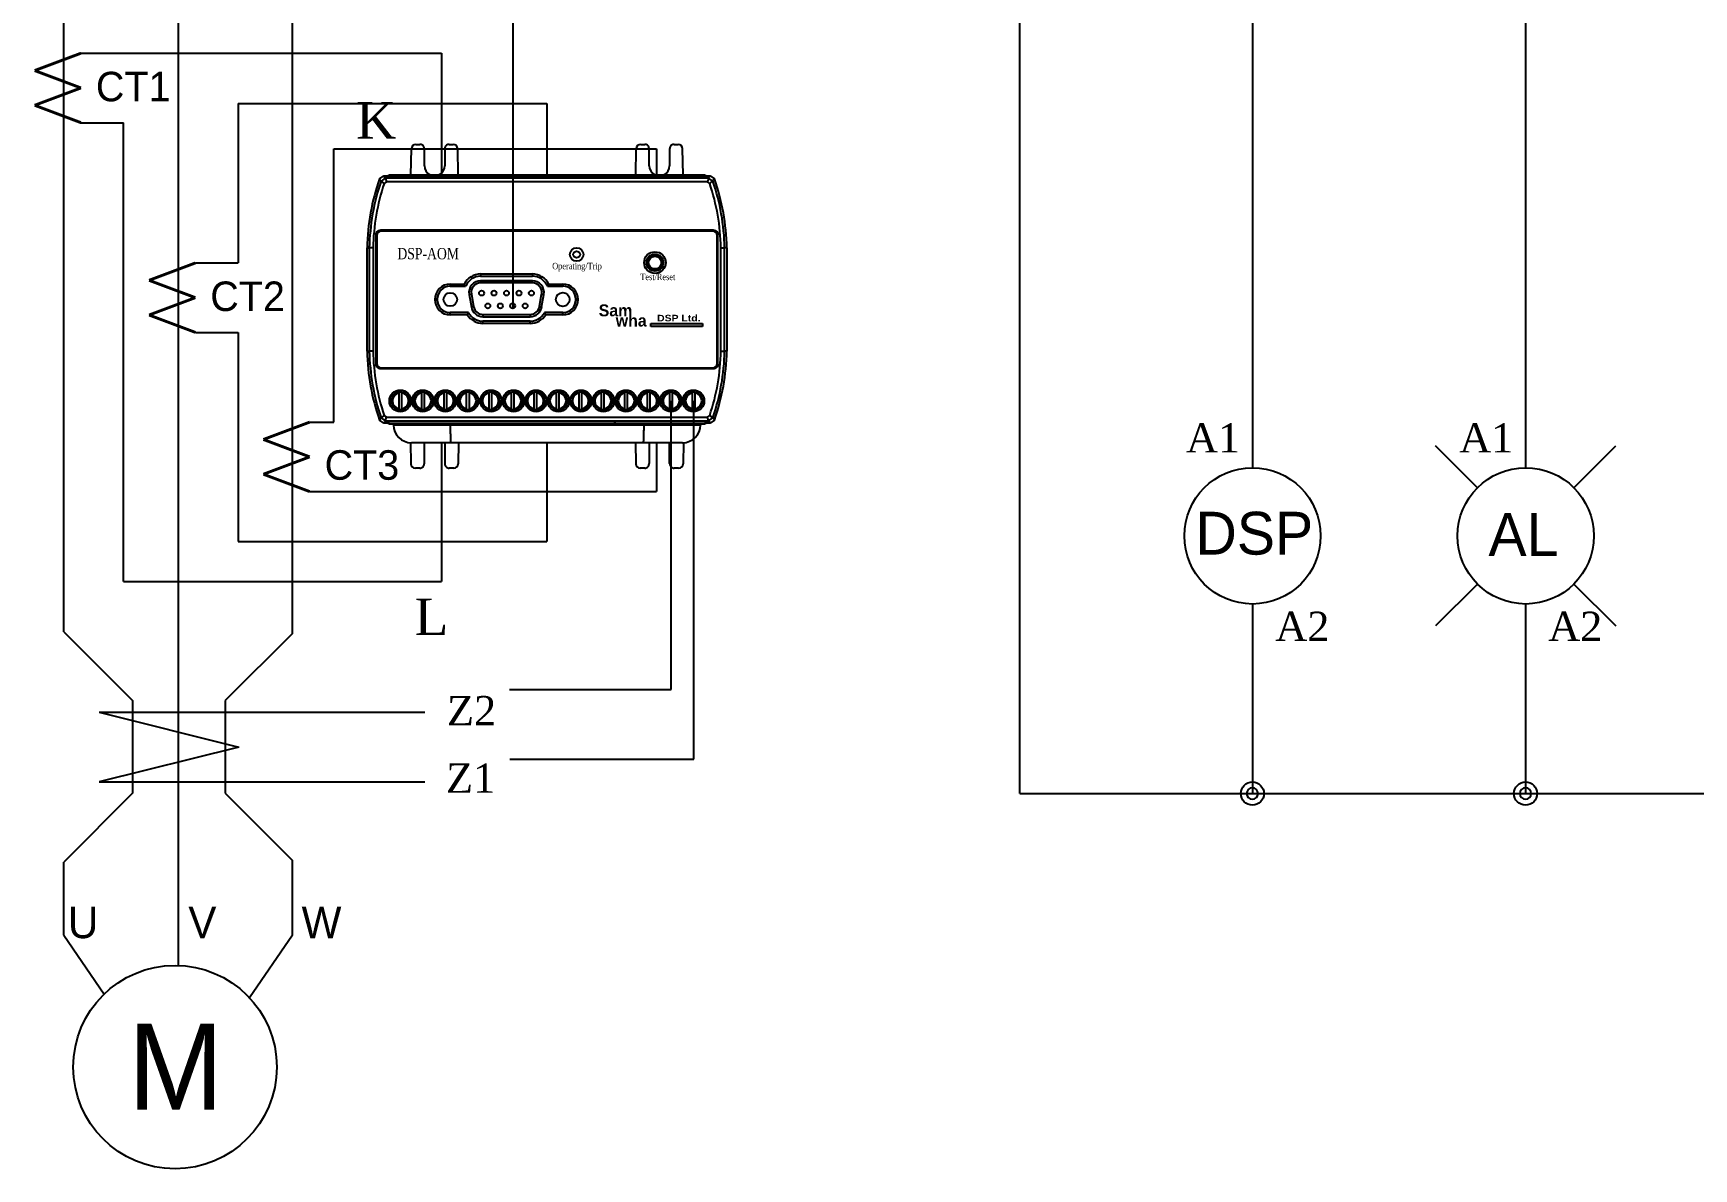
# Model space of a CAD drawing. Header units: millimetres. Extents: x 32 to 871, y 30 to 611.
# Drawn here: x 659.3 to 770, y 387.5 to 463.2 of the extents above; entities that cross this region are included whole.
import ezdxf
from ezdxf.enums import TextEntityAlignment as Align

# ---------------------------------------------------------------- set-up
doc = ezdxf.new("R2010")
doc.units = ezdxf.units.MM
for name, color, linetype in [('02___PRT_ALL_AXES', 7, 'Continuous'), ('03___PRT_ALL_CURVES', 7, 'Continuous'), ('4', 133, 'Continuous'), ('40', 4, 'Continuous'), ('ASHADE', 7, 'Continuous'), ('도면층1', 7, 'Continuous')]:
    doc.layers.add(name, color=color, linetype=linetype)
doc.styles.add('ghs', font='NGULIM.TTF')
doc.styles.add('HCM', font='batang.ttc')
doc.styles.add('SS', font='batang.ttc', dxfattribs={"width": 0.8})
doc.styles.get("Standard").update_dxf_attribs({"font": 'BareunDotumPro1.ttf'})

msp = doc.modelspace()

# ---------------------------------------------------------------- hatches: boundary and pattern name
msp.add_hatch(color=5).paths.add_polyline_path([(700.454, 443.645), (700.454, 443.841), (703.895, 443.841), (703.895, 443.645)])

# ---------------------------------------------------------------- linework, layer by layer
at = {"color": 0, "linetype": 'ByBlock', "lineweight": 25}
msp.add_line((679.307, 437.272), (679.307, 455.512), dxfattribs=at)
at = {"color": 7, "linetype": 'Continuous'}
for p, q in [((684.457, 453.779), (684.487, 455.51)), ((684.787, 455.804), (685.05, 455.804)), ((685.35, 454.379), (685.35, 455.504)), ((686.711, 455.504), (686.711, 454.379)), ((687.011, 455.804), (687.274, 455.804)), ((687.604, 453.779), (687.574, 455.51)), ((699.457, 453.779), (699.487, 455.51)), ((699.787, 455.804), (700.05, 455.804)), ((700.35, 454.379), (700.35, 455.504)), ((701.711, 455.504), (701.711, 454.379)), ((702.011, 455.804), (702.274, 455.804)), ((702.604, 453.779), (702.574, 455.51)), ((682.359, 453.503), (682.642, 453.704)), ((682.748, 453.555), (682.465, 453.352)), ((682.642, 453.704), (682.974, 453.704)), ((682.828, 453.307), (682.674, 453.197)), ((704.313, 453.556), (682.748, 453.556)), ((704.233, 453.307), (682.828, 453.307)), ((682.866, 453.704), (682.917, 453.603)), ((704.144, 453.603), (682.917, 453.603)), ((682.974, 453.779), (689.011, 453.779)), ((682.974, 453.603), (682.974, 453.779)), ((689.011, 453.779), (689.011, 453.603)), ((689.012, 453.779), (704.087, 453.779)), ((689.012, 453.603), (689.012, 453.779)), ((704.087, 453.779), (704.087, 453.603)), ((704.087, 453.704), (704.419, 453.704)), ((704.195, 453.704), (704.144, 453.603)), ((704.387, 453.197), (704.233, 453.307)), ((704.597, 453.352), (704.313, 453.555)), ((704.419, 453.704), (704.702, 453.503)), ((682.123, 449.767), (682.123, 441.142)), ((682.123, 449.767), (682.131, 449.759)), ((682.131, 449.759), (682.131, 441.149)), ((682.176, 449.714), (682.176, 441.194)), ((704.638, 450.067), (682.423, 450.067)), ((682.423, 450.067), (682.431, 450.059)), ((704.631, 450.059), (682.431, 450.059)), ((704.586, 450.014), (682.476, 450.014)), ((704.638, 450.067), (704.631, 450.059)), ((704.886, 441.194), (704.886, 449.714)), ((704.938, 449.767), (704.931, 449.759)), ((704.931, 441.149), (704.931, 449.759)), ((704.938, 441.142), (704.938, 449.767)), ((681.531, 442.004), (681.531, 448.904)), ((681.531, 448.904), (681.679, 448.903)), ((681.679, 448.903), (681.679, 442.006)), ((681.928, 448.903), (681.679, 448.903)), ((681.928, 448.898), (681.928, 442.011)), ((705.134, 448.903), (705.382, 448.903)), ((705.134, 442.011), (705.134, 448.898)), ((705.531, 448.904), (705.382, 448.903)), ((705.382, 442.006), (705.382, 448.903)), ((705.531, 448.904), (705.531, 442.004)), ((687.081, 446.485), (687.081, 446.335)), ((687.081, 446.485), (688.01, 446.485)), ((689.106, 447.155), (689.106, 447.005)), ((689.106, 447.155), (692.556, 447.155)), ((689.106, 447.005), (692.556, 447.005)), ((689.106, 446.555), (689.106, 446.705)), ((692.556, 446.705), (689.106, 446.705)), ((692.556, 446.555), (689.106, 446.555)), ((692.556, 447.155), (692.556, 447.005)), ((692.556, 446.555), (692.556, 446.705)), ((693.651, 446.485), (694.581, 446.485)), ((694.581, 446.485), (694.581, 446.335)), ((687.081, 446.335), (688.106, 446.335)), ((688.485, 445.816), (688.338, 445.79)), ((688.338, 445.79), (688.486, 444.95)), ((688.485, 445.816), (688.633, 444.976)), ((693.028, 444.976), (693.176, 445.816)), ((693.176, 445.816), (693.324, 445.79)), ((693.176, 444.95), (693.324, 445.79)), ((693.555, 446.335), (694.581, 446.335)), ((687.081, 444.424), (687.081, 444.574)), ((688.303, 444.574), (687.081, 444.574)), ((688.217, 444.424), (687.081, 444.424)), ((688.633, 444.976), (688.486, 444.95)), ((689.254, 444.455), (689.254, 444.305)), ((689.254, 444.455), (692.408, 444.455)), ((689.254, 444.305), (692.408, 444.305)), ((692.408, 444.455), (692.408, 444.305)), ((693.028, 444.976), (693.176, 444.95)), ((694.581, 444.574), (693.359, 444.574)), ((694.581, 444.424), (693.445, 444.424)), ((694.581, 444.424), (694.581, 444.574)), ((689.254, 443.855), (689.254, 444.005)), ((692.408, 444.005), (689.254, 444.005)), ((692.408, 443.855), (689.254, 443.855)), ((692.408, 443.855), (692.408, 444.005)), ((681.531, 442.004), (681.679, 442.006)), ((681.928, 442.006), (681.679, 442.006)), ((705.134, 442.006), (705.382, 442.006)), ((705.531, 442.004), (705.382, 442.006)), ((682.123, 441.142), (682.131, 441.149)), ((682.476, 440.894), (704.586, 440.894)), ((704.938, 441.142), (704.931, 441.149)), ((682.423, 440.842), (682.431, 440.849)), ((682.423, 440.842), (704.638, 440.842)), ((682.431, 440.849), (704.631, 440.849)), ((704.638, 440.842), (704.631, 440.849)), ((683.672, 438.157), (683.672, 439.222)), ((683.852, 438.157), (683.852, 439.222)), ((685.172, 438.157), (685.172, 439.222)), ((685.352, 438.157), (685.352, 439.222)), ((686.672, 438.157), (686.672, 439.222)), ((686.852, 438.157), (686.852, 439.222)), ((688.172, 438.157), (688.172, 439.222)), ((688.352, 438.157), (688.352, 439.222)), ((689.672, 438.157), (689.672, 439.222)), ((689.852, 438.157), (689.852, 439.222)), ((691.172, 438.157), (691.172, 439.222)), ((691.352, 438.157), (691.352, 439.222)), ((692.672, 438.157), (692.672, 439.222)), ((692.852, 438.157), (692.852, 439.222)), ((694.172, 438.157), (694.172, 439.222)), ((694.352, 438.157), (694.352, 439.222)), ((695.672, 438.157), (695.672, 439.222)), ((695.852, 438.157), (695.852, 439.222)), ((697.172, 438.157), (697.172, 439.222)), ((697.352, 438.157), (697.352, 439.222)), ((698.729, 438.157), (698.729, 439.222)), ((698.909, 438.157), (698.909, 439.222)), ((700.229, 438.157), (700.229, 439.222)), ((700.409, 438.157), (700.409, 439.222)), ((701.729, 438.157), (701.729, 439.222)), ((701.909, 438.157), (701.909, 439.222)), ((703.229, 438.157), (703.229, 439.222)), ((703.409, 438.157), (703.409, 439.222)), ((682.465, 437.557), (682.748, 437.353)), ((682.674, 437.712), (682.828, 437.601)), ((682.828, 437.601), (704.233, 437.601)), ((704.233, 437.601), (704.387, 437.712)), ((704.313, 437.353), (704.597, 437.557)), ((682.642, 437.204), (682.359, 437.406)), ((682.974, 437.204), (682.642, 437.204)), ((682.748, 437.353), (704.313, 437.353)), ((682.866, 437.204), (682.917, 437.306)), ((682.917, 437.306), (704.144, 437.306)), ((682.974, 437.129), (682.974, 437.306)), ((698.049, 437.129), (682.974, 437.129)), ((683.289, 437.129), (683.29, 437.078)), ((703.772, 437.078), (683.29, 437.078)), ((687.08, 437.078), (687.08, 437.129)), ((698.049, 437.306), (698.049, 437.129)), ((698.05, 437.129), (698.05, 437.306)), ((704.088, 437.129), (698.05, 437.129)), ((699.981, 437.078), (699.981, 437.129)), ((703.773, 437.129), (703.772, 437.078)), ((704.088, 437.306), (704.088, 437.129)), ((704.419, 437.204), (704.088, 437.204)), ((704.195, 437.204), (704.144, 437.306)), ((704.702, 437.406), (704.419, 437.204)), ((684.426, 435.906), (684.451, 434.499)), ((702.572, 435.899), (684.489, 435.899)), ((685.35, 434.504), (685.35, 435.899)), ((686.711, 435.899), (686.711, 434.504)), ((687.635, 435.899), (687.611, 434.499)), ((699.426, 435.899), (699.451, 434.499)), ((700.35, 435.899), (700.35, 434.504)), ((701.711, 434.504), (701.711, 435.899)), ((702.635, 435.906), (702.611, 434.499)), ((685.05, 434.204), (684.75, 434.204)), ((687.311, 434.204), (687.011, 434.204)), ((700.05, 434.204), (699.75, 434.204)), ((702.311, 434.204), (702.011, 434.204))]:
    msp.add_line(p, q, dxfattribs=at)
at = {"color": 5}
for p, q in [((700.454, 443.841), (703.895, 443.841)), ((700.454, 443.645), (700.454, 443.841)), ((703.895, 443.645), (700.454, 443.645)), ((703.895, 443.841), (703.895, 443.645))]:
    msp.add_line(p, q, dxfattribs=at)
at = {"color": 7, "linetype": 'Continuous'}
for centre, radius in [((700.731, 447.914), 0.72), ((700.731, 447.914), 0.57), ((700.731, 447.914), 0.51), ((700.731, 447.914), 0.42), ((689.169, 445.88), 0.165), ((690, 445.88), 0.165), ((690.831, 445.88), 0.165), ((691.662, 445.88), 0.165), ((692.493, 445.88), 0.165), ((689.586, 445.028), 0.165), ((690.417, 445.028), 0.165), ((691.245, 445.028), 0.165), ((692.076, 445.028), 0.165), ((683.742, 438.689), 0.72), ((683.742, 438.689), 0.6), ((685.242, 438.689), 0.72), ((685.242, 438.689), 0.6), ((686.742, 438.689), 0.72), ((686.742, 438.689), 0.6), ((688.242, 438.689), 0.72), ((688.242, 438.689), 0.6), ((689.799, 438.689), 0.72), ((689.799, 438.689), 0.6), ((691.299, 438.689), 0.72), ((691.299, 438.689), 0.6), ((692.799, 438.689), 0.72), ((692.799, 438.689), 0.6), ((694.299, 438.689), 0.72), ((694.299, 438.689), 0.6), ((695.799, 438.689), 0.72), ((695.799, 438.689), 0.6), ((697.299, 438.689), 0.72), ((697.299, 438.689), 0.6), ((698.799, 438.689), 0.72), ((698.799, 438.689), 0.6), ((700.299, 438.689), 0.72), ((700.299, 438.689), 0.6), ((701.799, 438.689), 0.72), ((701.799, 438.689), 0.6), ((703.299, 438.689), 0.72), ((703.299, 438.689), 0.6)]:
    msp.add_circle(centre, radius, dxfattribs=at)
for centre, radius, start, end in [((684.787, 455.504), 0.3, 90, 179), ((687.274, 455.504), 0.3, 1, 90), ((699.787, 455.504), 0.3, 90, 179), ((702.274, 455.504), 0.3, 1, 90), ((686.031, 454.379), 0.68, 180, 242.3898), ((686.031, 454.379), 0.68, 297.6102, 0), ((701.031, 454.379), 0.68, 180, 242.3898), ((701.031, 454.379), 0.68, 297.6102, 0), ((696.527, 448.577), 15, 160.82791, 178.74912), ((696.527, 448.577), 14.851, 161.24388, 178.74287), ((696.527, 448.577), 14.603, 161.5561, 178.73961), ((690.534, 448.577), 14.603, 1.26039, 18.4439), ((690.534, 448.577), 14.851, 1.25713, 18.75612), ((690.534, 448.577), 15, 1.25088, 19.17209), ((682.476, 449.714), 0.3, 90, 180), ((704.586, 449.714), 0.3, 0, 90), ((687.081, 445.454), 1.03, 90, 270), ((689.106, 445.925), 1.23, 90, 152.94355), ((689.106, 445.925), 1.08, 90, 157.71793), ((689.106, 445.925), 0.78, 90, 190), ((689.106, 445.925), 0.63, 90, 190), ((692.556, 445.925), 1.23, 27.05719, 90), ((692.556, 445.925), 1.08, 22.28207, 90), ((692.556, 445.925), 0.78, 350, 90), ((692.556, 445.925), 0.63, 350, 90), ((694.581, 445.454), 1.03, 270, 90), ((687.081, 445.454), 0.88, 90, 270), ((694.581, 445.454), 0.88, 270, 90), ((689.254, 445.085), 1.23, 212.5345, 270), ((689.254, 445.085), 1.08, 208.26896, 270), ((689.254, 445.085), 0.78, 190, 270), ((689.254, 445.085), 0.63, 190, 270), ((692.408, 445.085), 0.63, 270, 350), ((692.408, 445.085), 0.78, 270, 350), ((692.408, 445.085), 1.08, 270, 331.73104), ((692.408, 445.085), 1.23, 270, 327.4655), ((696.527, 442.332), 15, 181.25088, 199.17209), ((696.527, 442.332), 14.851, 181.25713, 198.75612), ((696.527, 442.332), 14.603, 181.26039, 198.4439), ((690.534, 442.332), 14.603, 341.5561, 358.73961), ((690.534, 442.332), 14.851, 341.24388, 358.74287), ((690.534, 442.332), 15, 340.82791, 358.74912), ((682.476, 441.194), 0.3, 180, 270), ((704.586, 441.194), 0.3, 270, 0), ((683.762, 438.689), 0.54, 99.59407, 260.40593), ((683.762, 438.689), 0.54, 279.59407, 80.40593), ((685.262, 438.689), 0.54, 99.59407, 260.40593), ((685.262, 438.689), 0.54, 279.59407, 80.40593), ((686.762, 438.689), 0.54, 99.59407, 260.40593), ((686.762, 438.689), 0.54, 279.59407, 80.40593), ((688.262, 438.689), 0.54, 99.59407, 260.40593), ((688.262, 438.689), 0.54, 279.59407, 80.40593), ((689.762, 438.689), 0.54, 99.59407, 260.40593), ((689.762, 438.689), 0.54, 279.59407, 80.40593), ((691.262, 438.689), 0.54, 99.59407, 260.40593), ((691.262, 438.689), 0.54, 279.59407, 80.40593), ((692.762, 438.689), 0.54, 99.59407, 260.40593), ((692.762, 438.689), 0.54, 279.59407, 80.40593), ((694.262, 438.689), 0.54, 99.59407, 260.40593), ((694.262, 438.689), 0.54, 279.59407, 80.40593), ((695.762, 438.689), 0.54, 99.59407, 260.40593), ((695.762, 438.689), 0.54, 279.59407, 80.40593), ((697.262, 438.689), 0.54, 99.59407, 260.40593), ((697.262, 438.689), 0.54, 279.59407, 80.40593), ((698.819, 438.689), 0.54, 99.59407, 260.40593), ((698.819, 438.689), 0.54, 279.59407, 80.40593), ((700.319, 438.689), 0.54, 99.59407, 260.40593), ((700.319, 438.689), 0.54, 279.59407, 80.40593), ((701.819, 438.689), 0.54, 99.59407, 260.40593), ((701.819, 438.689), 0.54, 279.59407, 80.40593), ((703.319, 438.689), 0.54, 99.59407, 260.40593), ((703.319, 438.689), 0.54, 279.59407, 80.40593), ((684.489, 437.099), 1.2, 181, 270), ((702.572, 437.099), 1.2, 270, 359), ((684.75, 434.504), 0.3, 181, 270), ((687.311, 434.504), 0.3, 270, 359), ((699.75, 434.504), 0.3, 181, 270), ((702.311, 434.504), 0.3, 270, 359)]:
    msp.add_arc(centre, radius, start, end, dxfattribs=at)
for points, knots in [([(685.35, 455.504), (685.35, 455.536), (685.34, 455.599), (685.297, 455.684), (685.23, 455.751), (685.145, 455.794), (685.082, 455.804), (685.05, 455.804)], [0, 0, 0, 0, 0.09385329, 0.18771213, 0.28157995, 0.37545676, 0.46933914, 0.46933914, 0.46933914, 0.46933914]), ([(687.011, 455.804), (686.98, 455.804), (686.917, 455.794), (686.832, 455.751), (686.764, 455.684), (686.721, 455.599), (686.711, 455.536), (686.711, 455.504)], [0, 0, 0, 0, 0.09388236, 0.18775918, 0.28162702, 0.37548586, 0.46933914, 0.46933914, 0.46933914, 0.46933914]), ([(700.35, 455.504), (700.35, 455.536), (700.34, 455.599), (700.297, 455.684), (700.23, 455.751), (700.145, 455.794), (700.082, 455.804), (700.05, 455.804)], [0, 0, 0, 0, 0.09385329, 0.18771213, 0.28157995, 0.37545676, 0.46933914, 0.46933914, 0.46933914, 0.46933914]), ([(702.011, 455.804), (701.98, 455.804), (701.917, 455.794), (701.832, 455.751), (701.764, 455.684), (701.721, 455.599), (701.711, 455.536), (701.711, 455.504)], [0, 0, 0, 0, 0.09388236, 0.18775918, 0.28162702, 0.37548586, 0.46933914, 0.46933914, 0.46933914, 0.46933914]), ([(682.465, 453.352), (682.454, 453.367), (682.431, 453.4), (682.396, 453.45), (682.371, 453.485), (682.359, 453.503)], [0, 0, 0, 0, 0.05407433, 0.1201944, 0.18404872, 0.18404872, 0.18404872, 0.18404872]), ([(682.464, 453.352), (682.487, 453.335), (682.535, 453.304), (682.603, 453.25), (682.651, 453.215), (682.674, 453.197)], [0, 0, 0, 0, 0.08474024, 0.17189691, 0.26103505, 0.26103505, 0.26103505, 0.26103505]), ([(682.748, 453.556), (682.738, 453.57), (682.715, 453.602), (682.679, 453.652), (682.654, 453.687), (682.642, 453.704)], [0, 0, 0, 0, 0.05369758, 0.11936004, 0.18277558, 0.18277558, 0.18277558, 0.18277558]), ([(682.748, 453.556), (682.757, 453.529), (682.771, 453.473), (682.801, 453.391), (682.819, 453.335), (682.828, 453.307)], [0, 0, 0, 0, 0.08486102, 0.17197954, 0.26092611, 0.26092611, 0.26092611, 0.26092611]), ([(704.313, 453.556), (704.304, 453.529), (704.29, 453.473), (704.261, 453.391), (704.243, 453.335), (704.233, 453.307)], [0, 0, 0, 0, 0.0848624, 0.1719809, 0.26092611, 0.26092611, 0.26092611, 0.26092611]), ([(704.313, 453.556), (704.323, 453.57), (704.346, 453.602), (704.382, 453.652), (704.407, 453.687), (704.419, 453.704)], [0, 0, 0, 0, 0.05346256, 0.11912525, 0.18277558, 0.18277558, 0.18277558, 0.18277558]), ([(704.597, 453.352), (704.574, 453.335), (704.526, 453.304), (704.458, 453.25), (704.411, 453.215), (704.387, 453.197)], [0, 0, 0, 0, 0.08473884, 0.17189552, 0.26103506, 0.26103506, 0.26103506, 0.26103506]), ([(704.597, 453.352), (704.607, 453.367), (704.63, 453.4), (704.665, 453.45), (704.69, 453.485), (704.702, 453.503)], [0, 0, 0, 0, 0.05383767, 0.11995798, 0.18404872, 0.18404872, 0.18404872, 0.18404872]), ([(682.123, 449.767), (682.123, 449.798), (682.133, 449.861), (682.177, 449.946), (682.244, 450.013), (682.329, 450.057), (682.392, 450.067), (682.423, 450.067)], [0, 0, 0, 0, 0.09385801, 0.18770078, 0.28153768, 0.37538038, 0.46923835, 0.46923835, 0.46923835, 0.46923835]), ([(682.431, 450.059), (682.399, 450.059), (682.336, 450.049), (682.251, 450.006), (682.184, 449.939), (682.141, 449.854), (682.131, 449.791), (682.131, 449.759)], [0, 0, 0, 0, 0.09385797, 0.18770068, 0.28153757, 0.37538034, 0.46923835, 0.46923835, 0.46923835, 0.46923835]), ([(704.931, 449.759), (704.931, 449.791), (704.921, 449.854), (704.877, 449.939), (704.81, 450.006), (704.725, 450.049), (704.662, 450.059), (704.631, 450.059)], [0, 0, 0, 0, 0.09385797, 0.18770068, 0.28153757, 0.37538034, 0.46923835, 0.46923835, 0.46923835, 0.46923835]), ([(704.638, 450.067), (704.669, 450.067), (704.732, 450.057), (704.817, 450.013), (704.885, 449.946), (704.928, 449.861), (704.938, 449.798), (704.938, 449.767)], [0, 0, 0, 0, 0.09385801, 0.18770078, 0.28153768, 0.37538038, 0.46923835, 0.46923835, 0.46923835, 0.46923835]), ([(688.106, 446.335), (688.095, 446.351), (688.074, 446.384), (688.042, 446.434), (688.021, 446.468), (688.01, 446.485)], [0, 0, 0, 0, 0.05824672, 0.11761796, 0.17811683, 0.17811683, 0.17811683, 0.17811683]), ([(693.555, 446.335), (693.566, 446.351), (693.587, 446.384), (693.619, 446.434), (693.641, 446.468), (693.651, 446.485)], [0, 0, 0, 0, 0.05823277, 0.11760282, 0.17811535, 0.17811535, 0.17811535, 0.17811535]), ([(688.303, 444.574), (688.293, 444.558), (688.274, 444.525), (688.245, 444.475), (688.226, 444.441), (688.217, 444.424)], [0, 0, 0, 0, 0.05655857, 0.11415985, 0.17280512, 0.17280512, 0.17280512, 0.17280512]), ([(693.359, 444.574), (693.368, 444.558), (693.388, 444.525), (693.416, 444.475), (693.435, 444.441), (693.445, 444.424)], [0, 0, 0, 0, 0.05655857, 0.11415985, 0.17280512, 0.17280512, 0.17280512, 0.17280512]), ([(682.423, 440.842), (682.392, 440.842), (682.329, 440.852), (682.244, 440.895), (682.177, 440.963), (682.133, 441.048), (682.123, 441.111), (682.123, 441.142)], [0, 0, 0, 0, 0.09385801, 0.18770078, 0.28153768, 0.37538038, 0.46923835, 0.46923835, 0.46923835, 0.46923835]), ([(682.131, 441.149), (682.131, 441.118), (682.141, 441.055), (682.184, 440.97), (682.251, 440.903), (682.336, 440.859), (682.399, 440.849), (682.431, 440.849)], [0, 0, 0, 0, 0.09385797, 0.18770068, 0.28153757, 0.37538034, 0.46923835, 0.46923835, 0.46923835, 0.46923835]), ([(704.631, 440.849), (704.662, 440.849), (704.725, 440.859), (704.81, 440.903), (704.877, 440.97), (704.921, 441.055), (704.931, 441.118), (704.931, 441.149)], [0, 0, 0, 0, 0.09385797, 0.18770068, 0.28153757, 0.37538034, 0.46923835, 0.46923835, 0.46923835, 0.46923835]), ([(704.938, 441.142), (704.938, 441.111), (704.928, 441.048), (704.885, 440.963), (704.817, 440.895), (704.732, 440.852), (704.669, 440.842), (704.638, 440.842)], [0, 0, 0, 0, 0.09385801, 0.18770078, 0.28153768, 0.37538038, 0.46923835, 0.46923835, 0.46923835, 0.46923835]), ([(682.465, 437.556), (682.454, 437.542), (682.431, 437.509), (682.396, 437.459), (682.371, 437.423), (682.359, 437.406)], [0, 0, 0, 0, 0.05383767, 0.11995798, 0.18404872, 0.18404872, 0.18404872, 0.18404872]), ([(682.464, 437.556), (682.487, 437.574), (682.535, 437.604), (682.603, 437.659), (682.651, 437.694), (682.674, 437.712)], [0, 0, 0, 0, 0.08473889, 0.17189557, 0.26103505, 0.26103505, 0.26103505, 0.26103505]), ([(682.748, 437.353), (682.757, 437.38), (682.771, 437.436), (682.801, 437.518), (682.819, 437.573), (682.828, 437.601)], [0, 0, 0, 0, 0.0848624, 0.1719809, 0.26092611, 0.26092611, 0.26092611, 0.26092611]), ([(704.313, 437.353), (704.304, 437.38), (704.29, 437.436), (704.261, 437.518), (704.243, 437.573), (704.233, 437.601)], [0, 0, 0, 0, 0.08486102, 0.17197954, 0.26092611, 0.26092611, 0.26092611, 0.26092611]), ([(704.597, 437.556), (704.574, 437.574), (704.526, 437.604), (704.458, 437.659), (704.411, 437.694), (704.387, 437.712)], [0, 0, 0, 0, 0.08474029, 0.17189696, 0.26103505, 0.26103505, 0.26103505, 0.26103505]), ([(704.597, 437.556), (704.607, 437.542), (704.63, 437.509), (704.665, 437.459), (704.69, 437.423), (704.702, 437.406)], [0, 0, 0, 0, 0.05407433, 0.1201944, 0.18404872, 0.18404872, 0.18404872, 0.18404872]), ([(682.748, 437.353), (682.738, 437.339), (682.715, 437.306), (682.68, 437.257), (682.655, 437.222), (682.642, 437.204)], [0, 0, 0, 0, 0.05346256, 0.11912525, 0.18277558, 0.18277558, 0.18277558, 0.18277558]), ([(687.08, 437.078), (687.08, 436.99), (687.081, 436.819), (687.083, 436.574), (687.086, 436.353), (687.093, 436.174), (687.093, 436.025), (687.11, 435.96), (687.104, 435.899), (687.115, 435.899)], [0, 0, 0, 0, 0.2636257, 0.5132817, 0.7367342, 0.9230472, 1.0631315, 1.1502354, 1.1807416, 1.1807416, 1.1807416, 1.1807416]), ([(699.981, 437.078), (699.981, 436.99), (699.981, 436.819), (699.978, 436.574), (699.975, 436.353), (699.968, 436.174), (699.968, 436.025), (699.951, 435.96), (699.957, 435.899), (699.947, 435.899)], [0, 0, 0, 0, 0.2636257, 0.5132817, 0.7367342, 0.9230472, 1.0631315, 1.1502354, 1.1807416, 1.1807416, 1.1807416, 1.1807416]), ([(704.313, 437.353), (704.323, 437.339), (704.346, 437.306), (704.382, 437.257), (704.407, 437.222), (704.419, 437.204)], [0, 0, 0, 0, 0.05369758, 0.11936004, 0.18277558, 0.18277558, 0.18277558, 0.18277558]), ([(685.05, 434.204), (685.082, 434.204), (685.145, 434.214), (685.23, 434.258), (685.297, 434.325), (685.34, 434.41), (685.35, 434.473), (685.35, 434.504)], [0, 0, 0, 0, 0.09388236, 0.18775918, 0.28162702, 0.37548586, 0.46933914, 0.46933914, 0.46933914, 0.46933914]), ([(686.711, 434.504), (686.711, 434.473), (686.721, 434.41), (686.764, 434.325), (686.832, 434.258), (686.917, 434.214), (686.98, 434.204), (687.011, 434.204)], [0, 0, 0, 0, 0.09385329, 0.18771213, 0.28157995, 0.37545676, 0.46933914, 0.46933914, 0.46933914, 0.46933914]), ([(700.05, 434.204), (700.082, 434.204), (700.145, 434.214), (700.23, 434.258), (700.297, 434.325), (700.34, 434.41), (700.35, 434.473), (700.35, 434.504)], [0, 0, 0, 0, 0.09388236, 0.18775918, 0.28162702, 0.37548586, 0.46933914, 0.46933914, 0.46933914, 0.46933914]), ([(701.711, 434.504), (701.711, 434.473), (701.721, 434.41), (701.764, 434.325), (701.832, 434.258), (701.917, 434.214), (701.98, 434.204), (702.011, 434.204)], [0, 0, 0, 0, 0.09385329, 0.18771213, 0.28157995, 0.37545676, 0.46933914, 0.46933914, 0.46933914, 0.46933914])]:
    msp.add_open_spline(points, degree=3, knots=knots, dxfattribs=at)
at = {"layer": '02___PRT_ALL_AXES', "color": 7, "linetype": 'Continuous'}
for p, q in [((686.209, 445.343), (686.209, 445.566)), ((695.452, 445.566), (695.452, 445.342))]:
    msp.add_line(p, q, dxfattribs=at)
for centre, radius in [((687.081, 445.454), 0.45), ((694.581, 445.454), 0.458)]:
    msp.add_circle(centre, radius, dxfattribs=at)
for centre, start, end in [((683.762, 438.689), 93.69703, 266.30815), ((685.262, 438.689), 93.69703, 266.30815), ((686.762, 438.689), 93.69703, 266.30815), ((688.262, 438.689), 93.69703, 266.30815), ((689.762, 438.689), 273.69457, 86.30569), ((691.262, 438.689), 273.69457, 86.30569), ((692.762, 438.689), 273.69457, 86.30569), ((694.262, 438.689), 273.69457, 86.30569), ((695.762, 438.689), 273.69457, 86.30569), ((697.262, 438.689), 273.69457, 86.30569), ((698.819, 438.689), 94.22842, 265.77923), ((700.319, 438.689), 94.22842, 265.77923), ((701.819, 438.689), 94.22842, 265.77923), ((703.319, 438.689), 94.22842, 265.77923)]:
    msp.add_arc(centre, 0.6, start, end, dxfattribs=at)
at = {"layer": '03___PRT_ALL_CURVES', "color": 4, "linetype": 'Continuous'}
msp.add_circle((695.51, 448.454), 0.225, dxfattribs=at)
at = {"layer": '4', "color": 0}
for p, q in [((755.6, 432.898), (752.808, 435.69)), ((762.029, 432.898), (764.821, 435.69)), ((755.6, 426.469), (752.808, 423.677)), ((762.029, 426.469), (764.821, 423.677))]:
    msp.add_line(p, q, dxfattribs=at)
at = {"layer": '4', "color": 0, "linetype": 'ByBlock', "lineweight": 25}
for p, q in [((661.296, 423.272), (665.884, 418.689)), ((676.552, 423.177), (672.064, 418.689)), ((663.655, 417.917), (672.978, 415.597)), ((665.884, 418.689), (665.884, 412.511)), ((672.064, 418.689), (672.064, 412.511)), ((672.978, 415.597), (663.66, 413.284)), ((665.884, 412.511), (661.296, 407.924)), ((672.064, 412.511), (676.552, 408.019))]:
    msp.add_line(p, q, dxfattribs=at)
at = {"layer": '4', "color": 0}
for centre in [(740.582, 412.491), (758.806, 412.491)]:
    msp.add_circle(centre, 0.772, dxfattribs=at)
at = {"layer": 'ASHADE', "ltscale": 2}
for p, q in [((740.582, 509.707), (740.582, 434.229)), ((725.062, 412.491), (725.062, 503.367)), ((758.806, 469.202), (758.806, 434.229)), ((740.582, 425.138), (740.582, 412.491)), ((758.806, 425.138), (758.806, 412.491)), ((725.062, 412.491), (792.018, 412.491))]:
    msp.add_line(p, q, dxfattribs=at)
at = {"layer": 'ASHADE', "color": 0, "linetype": 'ByBlock', "lineweight": 25}
for p, q in [((661.296, 423.272), (661.296, 471.401)), ((676.552, 423.177), (676.552, 471.4)), ((662.446, 461.884), (686.502, 461.884)), ((672.923, 458.53), (693.531, 458.53)), ((662.446, 457.249), (665.291, 457.249)), ((665.291, 426.645), (665.291, 457.249)), ((679.307, 455.512), (700.846, 455.512)), ((670.077, 447.892), (672.923, 447.892)), ((670.077, 443.257), (672.923, 443.257)), ((677.702, 437.272), (679.307, 437.272)), ((677.702, 432.637), (700.846, 432.637)), ((672.923, 429.3), (693.531, 429.3)), ((665.291, 426.645), (686.502, 426.645)), ((663.655, 417.917), (685.383, 417.917)), ((663.66, 413.284), (685.383, 413.284)), ((661.296, 403.046), (661.296, 407.924)), ((676.552, 403.036), (676.552, 408.019))]:
    msp.add_line(p, q, dxfattribs=at)
at = {"layer": 'ASHADE', "color": 0, "linetype": 'ByBlock', "lineweight": 25, "ltscale": 2}
for p, q in [((668.928, 471.39), (668.928, 401.027)), ((691.245, 464.977), (691.245, 444.943)), ((686.502, 461.884), (686.502, 453.779)), ((672.923, 458.53), (672.923, 447.892)), ((693.531, 458.53), (693.531, 453.779)), ((700.846, 455.512), (700.846, 453.779)), ((672.923, 443.257), (672.923, 429.3)), ((686.502, 435.899), (686.502, 426.645)), ((693.531, 435.899), (693.531, 429.3)), ((700.846, 435.899), (700.846, 432.637)), ((661.296, 403.046), (663.993, 399.113)), ((676.552, 403.036), (673.691, 398.863))]:
    msp.add_line(p, q, dxfattribs=at)
at = {"layer": 'ASHADE', "color": 5}
for p, q in [((701.819, 419.425), (701.819, 438.689)), ((703.319, 414.792), (703.319, 438.689)), ((691.039, 419.425), (701.819, 419.425)), ((691.045, 414.792), (703.319, 414.792))]:
    msp.add_line(p, q, dxfattribs=at)
at = {"layer": 'ASHADE', "color": 0, "linetype": 'ByBlock', "lineweight": 25, "const_width": 0.193}
for points in [[(662.446, 461.884), (659.357, 460.726)], [(662.446, 459.567), (659.357, 460.726)], [(662.446, 459.567), (659.357, 458.408)], [(662.446, 457.249), (659.357, 458.408)], [(670.077, 447.892), (666.988, 446.733)], [(670.077, 445.575), (666.988, 446.733)], [(670.077, 445.575), (666.988, 444.416)], [(670.077, 443.257), (666.988, 444.416)], [(677.702, 437.272), (674.613, 436.113)], [(677.702, 434.954), (674.613, 436.113)], [(677.702, 434.954), (674.613, 433.795)], [(677.702, 432.637), (674.613, 433.795)]]:
    msp.add_lwpolyline(points, dxfattribs=at)
at = {"layer": 'ASHADE', "ltscale": 2}
for centre in [(740.591, 429.683), (758.814, 429.683)]:
    msp.add_circle(centre, 4.546, dxfattribs=at)
at = {"layer": 'ASHADE', "color": 0, "linetype": 'ByBlock', "lineweight": 25, "ltscale": 2}
msp.add_circle((668.719, 394.244), 6.786, dxfattribs=at)
at = {"layer": 'ASHADE', "ltscale": 2}
for centre, start, end in [((740.582, 412.491), 0, 180), ((740.582, 412.491), 180, 0), ((758.806, 412.491), 0, 180), ((758.806, 412.491), 180, 0)]:
    msp.add_arc(centre, 0.381, start, end, dxfattribs=at)
at = {"layer": '도면층1'}
msp.add_circle((695.51, 448.454), 0.45, dxfattribs=at)

# ---------------------------------------------------------------- texts
at = {"color": 7, "linetype": 'Continuous', "style": 'SS', "width": 0.8}
msp.add_text('DSP-AOM', height=0.756, dxfattribs=at).set_placement((683.549, 448.134))
at = {"color": 20, "insert": (696.981, 445.124), "char_height": 0.7938, "width": 2.85256, "attachment_point": 1}
msp.add_mtext('{\\fPump Demi Bold LET|b0|i0|c0|p2;Sam}', dxfattribs=at)
at = {"color": 5, "insert": (698.117, 444.444), "char_height": 0.7938, "width": 2.85256, "attachment_point": 1}
msp.add_mtext('{\\fPump Demi Bold LET|b0|i0|c0|p2;wha}', dxfattribs=at)
at = {"color": 0, "insert": (700.875, 444.43), "char_height": 0.4354, "width": 3.01923, "attachment_point": 1}
msp.add_mtext('{\\fArial Black|b0|i0|c0|p34;DSP Ltd.}', dxfattribs=at)
at = {"layer": '40', "color": 0, "style": 'SS', "width": 0.8}
for s, height, p in [('Operating/Trip', 0.43056, (695.537, 447.47)), ('Test/Reset', 0.4306, (700.922, 446.744))]:
    msp.add_text(s, height=height, dxfattribs=at).set_placement(p, align=Align.CENTER)
at = {"layer": 'ASHADE', "color": 0, "linetype": 'ByBlock', "lineweight": 25, "ltscale": 2, "style": 'ghs'}
for s, height, p in [('CT1', 1.9703, (663.44, 458.674)), ('CT2', 1.9703, (671.072, 444.682)), ('CT3', 1.9703, (678.697, 433.426)), ('U', 2.109, (661.571, 402.842)), ('V', 2.109, (669.603, 402.842)), ('W', 2.109, (677.16, 402.842)), ('M', 5.721, (665.583, 391.41))]:
    msp.add_text(s, height=height, dxfattribs=at).set_placement(p)
at = {"layer": 'ASHADE', "color": 0, "linetype": 'ByBlock', "lineweight": 25, "style": 'HCM'}
for s, height, p in [('K', 2.442, (680.807, 456.182)), ('A1', 1.9534, (736.159, 435.245)), ('A1', 1.9534, (754.382, 435.245)), ('L', 2.442, (684.7, 423.062)), ('A2', 1.9534, (742.113, 422.673)), ('A2', 1.9534, (760.319, 422.673)), ('Z2', 1.9534, (686.863, 417.048)), ('Z1', 1.9534, (686.798, 412.546))]:
    msp.add_text(s, height=height, dxfattribs=at).set_placement(p)
at = {"layer": 'ASHADE', "ltscale": 2, "style": 'ghs'}
for s, p in [('DSP', (736.787, 428.434)), ('AL', (756.33, 428.343))]:
    msp.add_text(s, height=2.856, dxfattribs=at).set_placement(p)

doc.saveas('drawing.dxf')
